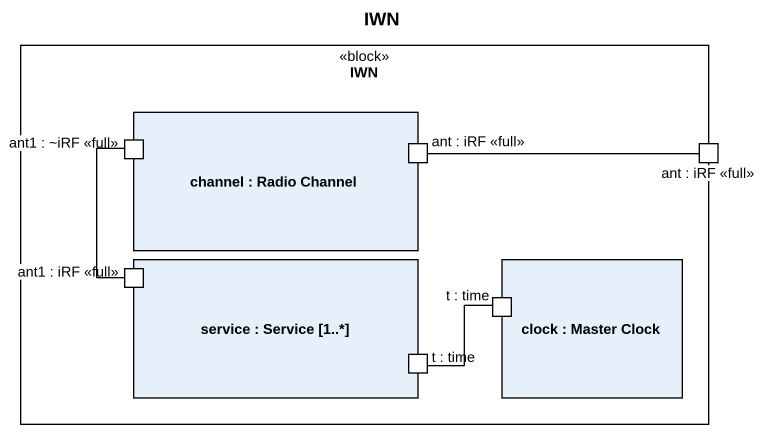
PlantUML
@startuml
title IWN
rectangle IWN <<block>> {
  rectangle "channel : Radio Channel" as channel {
    port "ant1 : ~iRF <<full>>" as ant1_iRF_full
    port "ant : iRF <<full>>" as ant_iRF_full
  }
  port "ant : iRF <<full>>" as ant_iRF_full_2
  rectangle "service : Service [1..*]" as service {
    port "ant1 : iRF <<full>>" as ant1_iRF_full_2
    port "t : time" as t_time_2
  }
  rectangle "clock : Master Clock" as clock {
    port "t : time" as t_time
  }
}
ant1_iRF_full -- ant1_iRF_full_2
ant_iRF_full_2 -left- ant_iRF_full
t_time_2 -up- t_time
@enduml
